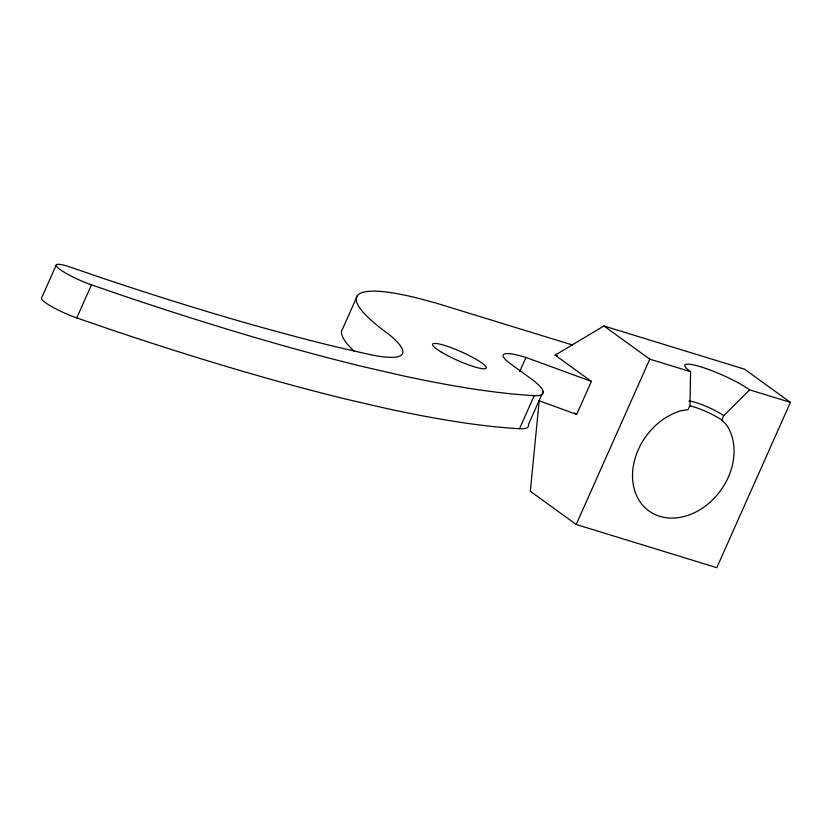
<?xml version="1.0" encoding="UTF-8"?>
<svg xmlns="http://www.w3.org/2000/svg" width="832" height="832" viewBox="0 0 832 832"><rect width="100%" height="100%" fill="white"/><g stroke="black" fill="none" stroke-linecap="round" stroke-linejoin="round"><path stroke-width="1.25" d="M539.157 401.097L530.317 491.286L576.191 524.482L716.799 567.684L790.4 402.376L749.622 389.844A38.501 6.157 24 0 0 700.835 366.829A38.501 6.157 24 0 0 690.57 371.696L689.978 405.34L688.043 409.698L681.2 410.706A58.666 46.124 -54.1 0 0 633.693 486.845A58.666 46.124 -54.1 0 0 702.624 508.019A58.666 46.124 -54.1 0 0 726.19 424.528L721.791 420.056A21.996 3.515 24 0 0 689.915 405.839M56.316 264.888L41.6 297.96A27.196 4.347 24 0 0 76.752 317.897L110.23 329.43A999.294 159.765 24 0 0 347.682 399.537L387.972 408.803A999.294 159.765 24 0 0 519.522 428.719A91.655 14.654 24 0 0 528.466 424.466L543.182 391.404M76.752 317.897L91.468 284.835L124.946 296.358A999.294 159.765 24 0 0 362.398 366.475L402.688 375.742A999.294 159.765 24 0 0 534.248 395.647L519.522 428.719M357.427 295.568L342.701 328.63A220.688 35.287 24 0 0 353.954 351.021M519.657 371.623L525.97 357.458L591.386 381.378L576.659 414.44L539.105 400.702M576.191 524.482L649.802 359.174L603.918 325.967L555.142 355.15L591.386 381.378M721.791 420.056L723.726 415.709L749.622 389.844M603.918 325.967L744.526 369.169L790.4 402.376M649.802 359.174L690.57 371.696M572.374 344.968L436.426 303.191L417.134 297.991A220.688 35.287 24 0 0 389.064 334.495A148.626 23.764 24 0 1 367.567 354.068L334.88 346.549A999.294 159.765 24 0 1 97.417 276.442L70.751 267.259A27.196 4.347 24 0 0 58.469 268.237A27.196 4.347 24 0 0 91.468 284.835M555.142 355.15L557.606 355.898M574.59 412.942L576.659 414.44M688.875 401.034A21.996 3.515 24 0 1 723.726 415.709M525.97 357.458A54.995 8.788 24 0 0 511.316 364.416L529.662 377.697A91.655 14.654 24 0 1 534.248 395.647M441.438 352.165A29.328 4.69 24 0 0 485.649 368.493A29.328 4.69 24 0 0 451.006 347.62A29.328 4.69 24 0 0 441.438 352.165"/></g></svg>
